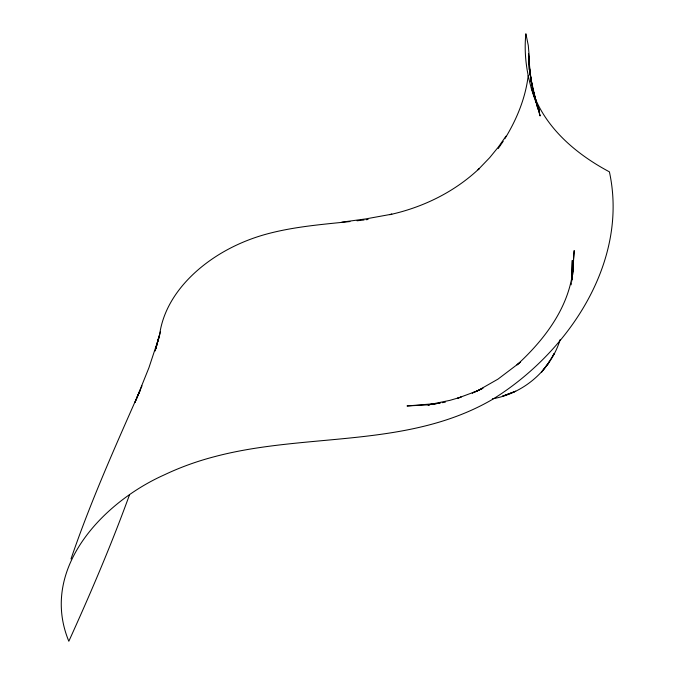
<?xml version="1.0" encoding="UTF-8"?>
<svg xmlns="http://www.w3.org/2000/svg" width="675" height="675" viewBox="0 0 675 675"><rect width="100%" height="100%" fill="white"/><g stroke="black" fill="none" stroke-linecap="round" stroke-linejoin="round"><path stroke-width="1.01" d="M528.998 69.382L529.293 57.324L528.28 45.411L525.876 33.75C523.108 60.218 529.073 86.746 539.502 111.012L531.292 87.961M571.784 281.154L572.898 265.68L571.894 279.788M571.911 279.323L574.189 250.552L572.611 274.759L572.948 269.857C568.882 307.775 544.278 339.871 517.008 364.88L519.1 363.201M571.143 284.833L571.371 282.791M528.238 75.44C525.555 98.018 516.696 119.534 504.816 138.788M159.241 337.787C162.886 301.118 190.367 271.721 220.759 253.488A176.707 158.153 4.2 0 1 265.25 234.444C292.874 226.766 321.562 224.48 349.979 221.56M159.022 335.897L155.832 348.595L160.456 331.83M155.166 350.966L159.57 335.104M158.625 338.437L148.897 367.816L135 402.376L140.088 390.352C115.518 445.913 90.653 501.415 71.002 558.959M129.566 494.64C111.527 544.388 90.686 593.072 68.833 641.25C38.998 569.143 102.845 502.267 164.278 474.879A256.686 206.972 3.2 0 1 214.27 456.739C305.893 432.245 408.012 448.681 492.598 399.33C567.43 353.143 629.125 262.828 609.407 171.838C577.015 154.592 546.472 129.119 533.334 93.842M560.216 339.432C550.834 370.111 523.927 393.424 492.387 398.832M136.966 397.727L141.995 385.864M547.526 364.458L554.335 353.371L552.766 355.919M498.226 148.551L503.212 141.261M505.98 136.156L498.547 146.804L489.704 157.638L478.043 169.779L479.267 168.556C454.486 192.004 422.972 207.385 389.779 214.667L391.804 214.178L365.723 218.919L341.795 222.159M520.501 362.078L497.981 379.131L477.326 390.909L472.23 393.052L482.979 388.218L477.326 390.909L457.583 398.216L461.109 397.094L449.888 400.359L428.068 404.857L437.147 403.49L407 405.962L429.781 404.772M438.168 403.329L440.21 403.009L428.068 404.857M442.26 402.671L445.306 402.199M364.07 219.983L357.033 220.784M366.069 219.729L368.069 219.476M537.3 104.836L539.502 111.012M535.351 98.575L540.143 115.973L533.647 92.23L537.882 109.004L530.947 79.372L533.9 94.846L529.959 72.9L531.976 85.801M531.984 85.776L529.563 69.66L531.318 82.342M531.326 82.308L528.584 56.751L529.689 70.622L529.462 67.314M528.5 53.536L529.689 70.622M572.299 260.432L571.7 279.745L572.299 260.432M549.307 361.927L541.595 372.102L549.307 361.927M512.207 392.538L502.529 396.2L515.717 391.238L512.207 392.538"/></g></svg>
